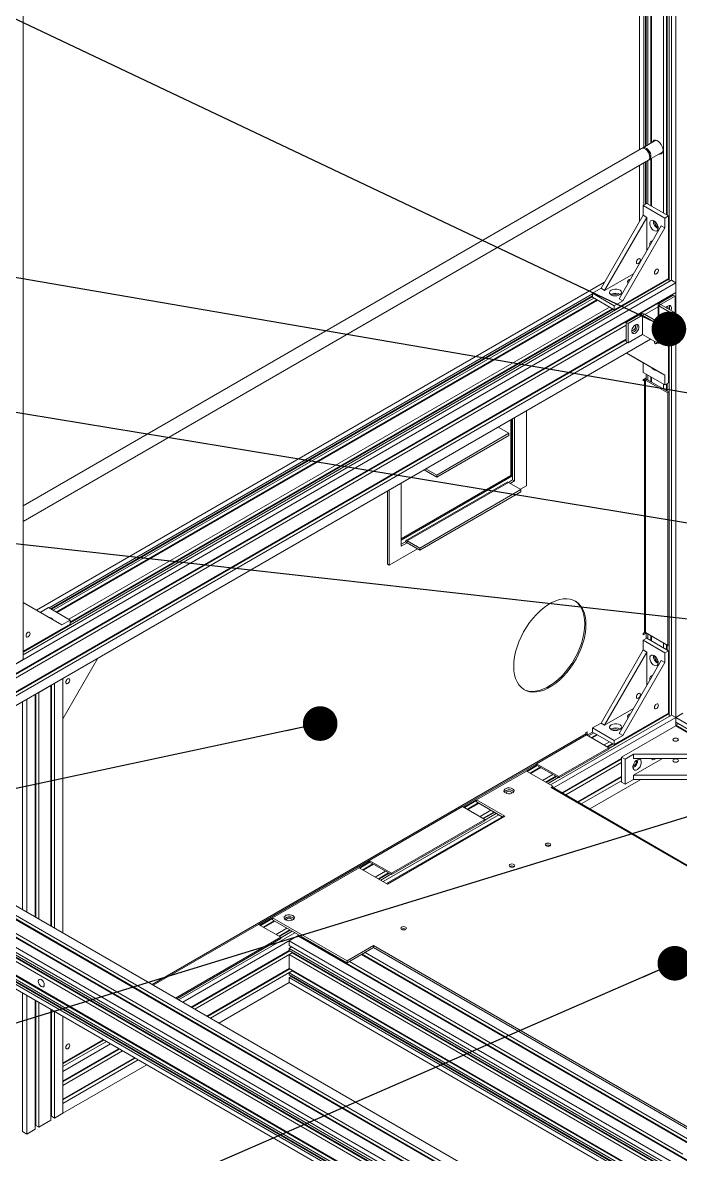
# Model space of a CAD drawing. Header units: millimetres. Extents: x 2 to 8402, y 4 to 5944.
# Drawn here: x 3593 to 3979, y 1991 to 2655 of the extents above; entities that cross this region are included whole.
import ezdxf

# ---------------------------------------------------------------- set-up
doc = ezdxf.new("R2010")
doc.units = ezdxf.units.MM
doc.header["$LTSCALE"] = 20
doc.layers.add('A-TITLEBLOCK', color=7, linetype='Continuous', lineweight=15)
doc.dimstyles.new('SLDDIMSTYLE1', dxfattribs={"dimtxt": 0.18, "dimasz": 20.32, "dimexe": 0, "dimexo": 0.0625, "dimgap": 0, "dimtad": 0, "dimtih": 1, "dimtoh": 1, "dimdec": 0, "dimrnd": 1e-09, "dimzin": 0, "dimdsep": 46, "dimtxsty": 'Standard', "dimblk1": 'DOT', "dimblk2": 'DOT', "dimsah": 1, "dimcen": 0.09, "dimadec": 0, "dimazin": 0, "dimtfac": 20.32, "dimtdec": 0, "dimtofl": 0, "dimtmove": 0, "dimatfit": 3, "dimldrblk": 'DOT', "dimfxl": 0, "dimfrac": 2, "dimtolj": 1, "dimtzin": 0, "dimarcsym": 0})

# ---------------------------------------------------------------- blocks, each defined once
blk = doc.blocks.new('_DOT')
at = {"color": 0, "linetype": 'ByBlock', "lineweight": -2}
blk.add_line((-0.5, 0), (-1, 0), dxfattribs=at)
at = {"color": 0, "linetype": 'ByBlock', "const_width": 0.5}
blk.add_lwpolyline([(-0.25, 0, 1), (0.25, 0, 1)], format="xyb", close=True, dxfattribs=at)

msp = doc.modelspace()

# ---------------------------------------------------------------- linework, layer by layer
at = {"color": 7, "linetype": 'Continuous', "lineweight": 15}
for p, q in [((3593.271, 2812.31), (3593.271, 2280.905)), ((3955.31, 2685.155), (3955.31, 2580.259)), ((3957.785, 2683.726), (3957.785, 2581.688)), ((3958.846, 2683.114), (3958.846, 2582.3)), ((3959.199, 2682.91), (3959.199, 2582.504)), ((3960.26, 2682.297), (3960.26, 2583.117)), ((3962.028, 2681.277), (3962.028, 2584.137)), ((3962.381, 2681.073), (3962.381, 2584.341)), ((3969.452, 2676.991), (3969.452, 2542.978)), ((3971.22, 2675.97), (3971.22, 2541.958)), ((3971.573, 2675.766), (3971.573, 2541.754)), ((3972.634, 2675.154), (3972.634, 2502.764)), ((3974.048, 2674.337), (3974.048, 2503.58)), ((3976.523, 2672.909), (3976.523, 2484.07)), ((3964.948, 2585.823), (3957.199, 2581.35)), ((3956.492, 2580.942), (3593.271, 2371.259)), ((3961.199, 2574.421), (3968.947, 2578.894)), ((3593.271, 2362.021), (3960.492, 2574.013)), ((3955.31, 2571.022), (3955.31, 2538.078)), ((3957.785, 2572.45), (3957.785, 2547.673)), ((3958.846, 2573.063), (3958.846, 2548.285)), ((3959.199, 2573.267), (3959.199, 2548.489)), ((3960.26, 2573.879), (3960.26, 2548.285)), ((3962.028, 2574.9), (3962.028, 2547.264)), ((3962.381, 2575.104), (3962.381, 2547.06)), ((3957.431, 2547.468), (3959.553, 2548.693)), ((3957.431, 2547.468), (3970.159, 2540.121)), ((3957.431, 2541.753), (3957.431, 2547.468)), ((3959.553, 2548.693), (3972.281, 2541.345)), ((3932.683, 2498.887), (3957.431, 2541.753)), ((3934.804, 2497.662), (3959.553, 2540.528)), ((3957.431, 2541.753), (3959.553, 2540.528)), ((3959.553, 2540.528), (3959.553, 2520.933)), ((3970.159, 2540.121), (3972.281, 2541.345)), ((3970.159, 2534.405), (3970.159, 2540.121)), ((3972.281, 2541.345), (3972.281, 2504.601)), ((3943.289, 2492.763), (3968.038, 2535.63)), ((3945.411, 2491.539), (3970.159, 2534.405)), ((3968.038, 2535.63), (3970.159, 2534.405)), ((3593.271, 2285.395), (3972.634, 2504.397)), ((3951.773, 2507.458), (3934.804, 2497.662)), ((3972.281, 2504.601), (3940.461, 2486.232)), ((3972.634, 2504.397), (3972.281, 2504.601)), ((3972.634, 2502.764), (3972.634, 2504.397)), ((3476.246, 2213.348), (3976.523, 2502.152)), ((3593.271, 2283.763), (3974.048, 2503.58)), ((3601.052, 2309.889), (3934.803, 2502.56)), ((3927.733, 2496.029), (3932.683, 2498.887)), ((3932.683, 2498.887), (3934.804, 2497.662)), ((3974.048, 2503.58), (3976.523, 2502.152)), ((3976.523, 2502.152), (3976.523, 2496.436)), ((3498.519, 2220.49), (3976.523, 2496.436)), ((3498.873, 2220.286), (3974.755, 2495.007)), ((3608.475, 2311.317), (3927.733, 2495.62)), ((3609.535, 2310.704), (3927.733, 2494.396)), ((3609.889, 2310.5), (3927.733, 2493.988)), ((3610.949, 2309.888), (3928.44, 2493.171)), ((3612.717, 2308.867), (3930.208, 2492.151)), ((3613.071, 2308.663), (3930.561, 2491.947)), ((3927.733, 2496.029), (3940.461, 2488.681)), ((3927.733, 2493.579), (3927.733, 2496.029)), ((3927.733, 2493.579), (3940.461, 2486.232)), ((3938.693, 2495.416), (3938.384, 2495.212)), ((3939.4, 2495.008), (3939.107, 2494.804)), ((3940.461, 2488.681), (3945.411, 2491.539)), ((3943.289, 2492.763), (3945.411, 2491.539)), ((3975.109, 2494.803), (3966.624, 2489.905)), ((3976.17, 2494.191), (3967.684, 2489.292)), ((3974.755, 2495.416), (3974.755, 2495.007)), ((3974.755, 2495.007), (3975.109, 2494.803)), ((3975.109, 2494.803), (3976.17, 2494.191)), ((3976.17, 2494.191), (3976.17, 2484.394)), ((3976.17, 2494.19), (3976.523, 2493.986)), ((3976.17, 2493.782), (3976.523, 2493.986)), ((3976.523, 2493.986), (3976.523, 2485.821)), ((3620.142, 2304.581), (3937.632, 2487.865)), ((3620.849, 2302.948), (3939.4, 2486.844)), ((3620.849, 2302.54), (3939.754, 2486.64)), ((3940.461, 2486.232), (3940.461, 2488.681)), ((3958.492, 2483.577), (3966.184, 2488.018)), ((3966.184, 2489.292), (3966.184, 2479.137)), ((3967.684, 2489.292), (3966.624, 2489.905)), ((3967.684, 2489.292), (3966.624, 2488.68)), ((3966.624, 2488.68), (3975.109, 2483.782)), ((3967.684, 2489.292), (3976.17, 2484.394)), ((3976.17, 2485.617), (3976.523, 2485.821)), ((3956.017, 2483.782), (3947.532, 2478.883)), ((3948.593, 2478.271), (3947.532, 2478.883)), ((3947.532, 2478.883), (3947.532, 2467.452)), ((3957.078, 2483.169), (3948.593, 2478.271)), ((3948.593, 2478.271), (3948.593, 2466.839)), ((3957.078, 2483.169), (3956.017, 2483.782)), ((3957.078, 2483.169), (3958.138, 2483.782)), ((3957.078, 2483.169), (3957.078, 2471.738)), ((3965.563, 2478.271), (3957.078, 2483.169)), ((3966.624, 2478.883), (3958.138, 2483.782)), ((3966.624, 2478.883), (3965.563, 2478.271)), ((3965.563, 2478.271), (3965.563, 2466.839)), ((3965.564, 2479.495), (3966.184, 2479.852)), ((3965.918, 2479.29), (3966.184, 2479.444)), ((3975.109, 2483.782), (3966.624, 2478.883)), ((3966.624, 2478.883), (3967.684, 2478.271)), ((3976.17, 2483.169), (3967.684, 2478.271)), ((3967.684, 2478.271), (3967.684, 2466.839)), ((3975.109, 2483.782), (3976.17, 2484.394)), ((3975.109, 2483.782), (3976.17, 2483.169)), ((3976.17, 2483.169), (3976.17, 2471.738)), ((3976.609, 2472.35), (3976.609, 2483.782)), ((3499.933, 2218.857), (3947.532, 2477.25)), ((3957.078, 2471.738), (3948.593, 2466.839)), ((3965.563, 2466.839), (3957.078, 2471.738)), ((3976.17, 2471.738), (3967.684, 2466.839)), ((3976.523, 2472.061), (3976.523, 2242.084)), ((3494.984, 2199.669), (3961.675, 2469.084)), ((3499.933, 2210.691), (3947.532, 2469.085)), ((3499.933, 2210.283), (3947.532, 2468.676)), ((3499.933, 2208.242), (3948.239, 2467.043)), ((3948.593, 2466.839), (3947.532, 2467.452)), ((3972.281, 2469.493), (3972.281, 2443.36)), ((3972.634, 2469.697), (3972.634, 2437.849)), ((3974.048, 2470.513), (3974.048, 2248.412)), ((3959.553, 2453.975), (3947.529, 2460.918)), ((3957.431, 2455.199), (3947.529, 2460.918)), ((3970.159, 2447.852), (3947.531, 2460.919)), ((3968.038, 2449.076), (3947.531, 2460.919)), ((3957.431, 2455.199), (3959.553, 2453.975)), ((3957.431, 2449.483), (3957.431, 2455.199)), ((3959.553, 2453.976), (3959.553, 2453.975)), ((3957.431, 2449.483), (3970.159, 2442.136)), ((3959.199, 2446.421), (3957.431, 2445.401)), ((3957.431, 2445.401), (3957.431, 2444.584)), ((3958.138, 2444.992), (3957.431, 2445.401)), ((3957.431, 2444.584), (3958.138, 2444.992)), ((3957.785, 2445.605), (3957.785, 2445.552)), ((3958.138, 2444.992), (3958.138, 2296.79)), ((3958.846, 2446.217), (3958.846, 2445.63)), ((3958.846, 2444.992), (3959.553, 2445.401)), ((3958.846, 2444.992), (3971.927, 2437.441)), ((3958.846, 2296.79), (3958.846, 2444.992)), ((3959.199, 2446.421), (3959.199, 2448.463)), ((3959.199, 2446.421), (3959.199, 2445.552)), ((3959.553, 2445.401), (3972.634, 2437.849)), ((3960.26, 2447.851), (3960.26, 2444.992)), ((3962.028, 2446.83), (3962.028, 2443.972)), ((3962.381, 2446.626), (3962.381, 2443.768)), ((3968.038, 2449.076), (3970.159, 2447.852)), ((3970.159, 2442.136), (3970.159, 2447.852)), ((3969.452, 2442.544), (3969.452, 2439.686)), ((3972.281, 2443.36), (3970.159, 2442.136)), ((3971.22, 2442.748), (3971.22, 2438.665)), ((3971.573, 2442.952), (3971.573, 2438.461)), ((3972.634, 2437.849), (3971.927, 2437.441)), ((3971.927, 2437.441), (3971.927, 2289.239)), ((3972.634, 2437.849), (3972.634, 2289.647)), ((3888.842, 2382.942), (3888.842, 2427.038)), ((3879.65, 2389.067), (3879.65, 2421.732)), ((3880.357, 2388.658), (3880.357, 2422.14)), ((3880.71, 2386.413), (3880.71, 2422.344)), ((3881.771, 2385.801), (3881.771, 2422.956)), ((3878.589, 2413.769), (3836.163, 2389.277)), ((3878.589, 2412.544), (3836.163, 2388.052)), ((3872.223, 2417.444), (3878.589, 2413.769)), ((3878.589, 2412.544), (3878.589, 2413.769)), ((3836.163, 2388.052), (3828.736, 2392.34)), ((3836.163, 2389.277), (3829.796, 2392.952)), ((3815.303, 2351.92), (3879.65, 2389.067)), ((3815.303, 2351.104), (3880.357, 2388.658)), ((3877.485, 2385.059), (3818.089, 2350.77)), ((3818.838, 2350.695), (3878.235, 2384.985)), ((3836.163, 2388.052), (3836.163, 2389.277)), ((3878.235, 2384.985), (3885.66, 2380.698)), ((3878.236, 2384.984), (3880.71, 2386.413)), ((3879.296, 2384.372), (3881.771, 2385.801)), ((3879.65, 2389.067), (3880.357, 2388.658)), ((3880.71, 2386.413), (3881.771, 2385.801)), ((3807.171, 2337.019), (3807.171, 2379.891)), ((3808.232, 2336.407), (3808.232, 2380.503)), ((3815.303, 2384.585), (3815.303, 2347.43)), ((3885.66, 2380.698), (3826.263, 2346.409)), ((3885.66, 2379.474), (3826.263, 2345.184)), ((3885.308, 2380.902), (3888.842, 2382.942)), ((3885.66, 2380.698), (3885.66, 2379.474)), ((3808.232, 2336.407), (3824.85, 2346)), ((3815.303, 2348.654), (3817.778, 2350.083)), ((3815.303, 2347.43), (3818.838, 2349.471)), ((3817.778, 2350.083), (3818.838, 2349.471)), ((3818.838, 2350.695), (3818.838, 2349.471)), ((3826.263, 2346.409), (3818.838, 2350.695)), ((3826.263, 2345.184), (3818.838, 2349.471)), ((3826.263, 2346.409), (3826.263, 2345.184)), ((3808.232, 2336.407), (3807.171, 2337.019)), ((3593.271, 2314.383), (3615.899, 2301.316)), ((3603.173, 2308.665), (3608.121, 2311.521)), ((3608.121, 2311.521), (3620.849, 2304.173)), ((3620.849, 2301.724), (3593.271, 2285.804)), ((3615.899, 2301.316), (3620.849, 2304.173)), ((3620.849, 2304.173), (3620.849, 2301.724)), ((3957.431, 2296.382), (3958.148, 2296.795)), ((3958.138, 2296.79), (3957.431, 2296.382)), ((3957.431, 2295.566), (3959.199, 2296.586)), ((3957.431, 2296.382), (3957.431, 2295.566)), ((3957.431, 2292.299), (3959.553, 2293.524)), ((3957.431, 2292.299), (3970.159, 2284.952)), ((3957.431, 2286.584), (3957.431, 2292.299)), ((3957.785, 2296.586), (3957.785, 2296.586)), ((3959.199, 2296.586), (3958.836, 2296.795)), ((3971.927, 2289.239), (3958.846, 2296.79)), ((3958.846, 2296.79), (3958.846, 2296.79)), ((3959.199, 2293.32), (3959.199, 2296.586)), ((3959.199, 2296.586), (3959.199, 2296.586)), ((3959.553, 2293.524), (3972.281, 2286.176)), ((3960.26, 2295.974), (3960.26, 2293.116)), ((3962.028, 2294.953), (3962.028, 2292.095)), ((3962.381, 2294.749), (3962.381, 2291.891)), ((3932.683, 2243.718), (3957.431, 2286.584)), ((3934.804, 2242.493), (3959.553, 2285.359)), ((3957.431, 2286.584), (3959.553, 2285.359)), ((3959.553, 2285.359), (3959.553, 2265.764)), ((3969.452, 2290.667), (3969.452, 2287.809)), ((3970.159, 2284.952), (3972.281, 2286.176)), ((3971.22, 2289.647), (3971.22, 2286.789)), ((3971.573, 2289.443), (3971.573, 2286.585)), ((3972.634, 2289.647), (3971.927, 2289.239)), ((3972.281, 2286.176), (3972.281, 2249.432)), ((3972.634, 2289.647), (3972.634, 2247.595)), ((3593.271, 2280.905), (3588.322, 2278.048)), ((3637.113, 2281.718), (3616.606, 2246.199)), ((3943.289, 2237.594), (3968.038, 2280.461)), ((3945.411, 2236.37), (3970.159, 2279.236)), ((3968.038, 2280.461), (3970.159, 2279.236)), ((3970.159, 2279.236), (3970.159, 2284.952)), ((3609.535, 2265.798), (3602.464, 2261.716)), ((3609.535, 2265.798), (3609.535, 2124.563)), ((3609.888, 2266.002), (3609.888, 2124.359)), ((3616.606, 2269.88), (3611.656, 2267.022)), ((3611.656, 2267.022), (3611.656, 2123.338)), ((3616.606, 2269.88), (3616.606, 2120.481)), ((3600.342, 2260.491), (3595.393, 2257.634)), ((3600.342, 2260.491), (3600.342, 2129.87)), ((3600.696, 2260.695), (3600.696, 2129.666)), ((3602.464, 2261.716), (3602.464, 2128.645)), ((3592.918, 2256.205), (3592.918, 2134.156)), ((3595.393, 2257.634), (3595.393, 2132.727)), ((3951.773, 2252.289), (3934.804, 2242.493)), ((3974.048, 2248.412), (3902.984, 2207.387)), ((3976.523, 2246.983), (3904.838, 2205.6)), ((3972.634, 2249.228), (3937.279, 2228.818)), ((3972.281, 2249.432), (3940.461, 2231.063)), ((3972.281, 2249.432), (3972.634, 2249.228)), ((3972.634, 2247.595), (3972.634, 2249.228)), ((3974.048, 2248.412), (3976.523, 2246.983)), ((3980.766, 2249.432), (3976.523, 2246.983)), ((3976.523, 2242.084), (3976.523, 2246.983)), ((3976.523, 2246.983), (4046.173, 2206.775)), ((3976.523, 2244.125), (3976.523, 2246.983)), ((3927.733, 2240.86), (3932.683, 2243.718)), ((3927.733, 2240.86), (3940.461, 2233.512)), ((3927.733, 2238.411), (3927.733, 2240.86)), ((3932.683, 2243.718), (3934.804, 2242.493)), ((3938.693, 2240.247), (3938.384, 2240.044)), ((3944.703, 2223.714), (3976.523, 2242.084)), ((3976.523, 2244.125), (4046.173, 2203.917)), ((3977.938, 2243.308), (3976.523, 2242.492)), ((3976.523, 2242.084), (3976.523, 2242.492)), ((3976.523, 2242.492), (4046.173, 2202.284)), ((3976.523, 2242.084), (4008.343, 2223.714)), ((3894.852, 2219.837), (3924.197, 2236.778)), ((3924.551, 2238.615), (3923.844, 2238.207)), ((3923.844, 2238.207), (3923.844, 2237.39)), ((3924.197, 2236.778), (3937.279, 2229.226)), ((3924.551, 2236.574), (3924.551, 2238.615)), ((3924.551, 2236.574), (3927.733, 2238.411)), ((3928.44, 2238.002), (3925.258, 2236.165)), ((3930.208, 2236.982), (3927.026, 2235.145)), ((3930.561, 2236.778), (3927.379, 2234.941)), ((3927.733, 2238.411), (3940.461, 2231.063)), ((3937.632, 2232.696), (3934.451, 2230.859)), ((3940.461, 2233.512), (3945.411, 2236.37)), ((3940.461, 2231.063), (3940.461, 2233.512)), ((3943.289, 2237.594), (3945.411, 2236.37)), ((3937.279, 2229.226), (3907.934, 2212.286)), ((3937.279, 2228.41), (3907.934, 2211.469)), ((3939.4, 2231.675), (3936.219, 2229.838)), ((3939.754, 2231.471), (3936.572, 2229.634)), ((3937.279, 2228.41), (3937.279, 2229.226)), ((3894.852, 2219.837), (3851.365, 2194.733)), ((3894.852, 2219.021), (3888.842, 2215.551)), ((3895.206, 2218.817), (3889.196, 2215.347)), ((3894.852, 2219.021), (3894.852, 2219.837)), ((3907.934, 2212.286), (3894.852, 2219.837)), ((3907.934, 2211.469), (3894.852, 2219.021)), ((3944.703, 2222.898), (3909.788, 2202.742)), ((3944.703, 2222.489), (3910.142, 2202.538)), ((3944.703, 2220.448), (3911.91, 2201.517)), ((3946.825, 2222.49), (3944.703, 2223.714)), ((3944.703, 2209.017), (3944.703, 2223.714)), ((3951.774, 2225.347), (3946.825, 2222.49)), ((3946.825, 2207.792), (3946.825, 2222.49)), ((4001.272, 2225.347), (3951.774, 2225.347)), ((3951.774, 2222.898), (3951.774, 2225.347)), ((4001.272, 2222.898), (3951.774, 2222.898)), ((3951.774, 2213.099), (3968.748, 2222.898)), ((3888.842, 2215.551), (3859.497, 2198.611)), ((3904.398, 2206.571), (3888.842, 2215.551)), ((3896.974, 2217.796), (3890.964, 2214.326)), ((3897.327, 2217.592), (3891.317, 2214.122)), ((3904.398, 2213.51), (3898.388, 2210.04)), ((3906.166, 2212.489), (3900.156, 2209.02)), ((3906.52, 2212.285), (3900.509, 2208.816)), ((3907.934, 2211.469), (3907.934, 2212.286)), ((3944.703, 2212.283), (3918.982, 2197.434)), ((3951.774, 2210.649), (3951.774, 2213.099)), ((4001.272, 2213.099), (3951.774, 2213.099)), ((3907.58, 2211.673), (3901.57, 2208.204)), ((3904.398, 2206.571), (3903.338, 2205.959)), ((3903.338, 2205.959), (3988.191, 2156.974)), ((3988.63, 2157.228), (3904.088, 2206.033)), ((3904.398, 2205.853), (3904.398, 2206.571)), ((3944.703, 2211.874), (3919.336, 2197.23)), ((3944.703, 2209.833), (3921.104, 2196.209)), ((3956.019, 2210.649), (3926.054, 2193.352)), ((3946.825, 2207.792), (3944.703, 2209.017)), ((3951.774, 2210.649), (3946.825, 2207.792)), ((4001.272, 2210.649), (3951.774, 2210.649)), ((3444.779, 2195.182), (4364.725, 1664.109)), ((3444.779, 2192.324), (4364.725, 1661.251)), ((3486.499, 2195.59), (4356.944, 1693.093)), ((3796.565, 2163.097), (3851.365, 2194.733)), ((3851.365, 2194.733), (3864.447, 2187.181)), ((3859.497, 2198.611), (3852.073, 2194.325)), ((3859.497, 2198.202), (3852.426, 2194.12)), ((3860.558, 2196.774), (3854.194, 2193.1)), ((3860.911, 2196.57), (3854.547, 2192.896)), ((3859.497, 2198.611), (3876.114, 2189.018)), ((3859.497, 2197.386), (3859.497, 2198.611)), ((3859.497, 2197.386), (3874.614, 2188.659)), ((3867.982, 2192.488), (3861.619, 2188.814)), ((3444.779, 2190.691), (4364.725, 1659.618)), ((3444.779, 2189.467), (4364.725, 1658.393)), ((3444.779, 2187.017), (4364.725, 1655.943)), ((3446.547, 2188.037), (4364.725, 1657.984)), ((3492.862, 2186.202), (4347.047, 1693.092)), ((3872.579, 2189.834), (3804.696, 2150.647)), ((3875.364, 2189.092), (3806.732, 2149.472)), ((3807.171, 2149.218), (3876.114, 2189.018)), ((3864.447, 2187.181), (3809.646, 2155.545)), ((3864.447, 2186.365), (3809.646, 2154.729)), ((3869.75, 2191.467), (3863.387, 2187.793)), ((3870.104, 2191.263), (3863.74, 2187.589)), ((3871.164, 2190.651), (3864.447, 2186.773)), ((3864.447, 2186.365), (3864.447, 2187.181)), ((3481.549, 2179.671), (4337.148, 1685.744)), ((3481.902, 2179.875), (4337.148, 1686.152)), ((3483.67, 2180.895), (4337.854, 1687.785)), ((3490.741, 2184.977), (4344.926, 1691.867)), ((3491.094, 2185.181), (4345.279, 1692.071)), ((3444.779, 2178.852), (4364.725, 1647.778)), ((3444.779, 2176.402), (4364.725, 1645.328)), ((3444.779, 2175.177), (4364.725, 1644.104)), ((3444.779, 2173.544), (4364.725, 1642.471)), ((3445.84, 2174.565), (4364.725, 1644.103)), ((3445.84, 2174.156), (4364.725, 1643.695)), ((3446.547, 2177.422), (4364.725, 1647.369)), ((3444.779, 2170.686), (4364.725, 1639.613)), ((3796.565, 2163.097), (3731.511, 2125.542)), ((3796.565, 2162.28), (3790.554, 2158.811)), ((3796.918, 2162.076), (3790.908, 2158.607)), ((3798.686, 2161.056), (3792.676, 2157.586)), ((3799.039, 2160.852), (3793.029, 2157.382)), ((3796.565, 2162.28), (3796.565, 2163.097)), ((3809.646, 2155.545), (3796.565, 2163.097)), ((3809.646, 2154.729), (3796.565, 2162.28)), ((3790.554, 2158.811), (3739.642, 2129.42)), ((3807.171, 2149.218), (3790.554, 2158.811)), ((3806.111, 2156.77), (3800.1, 2153.3)), ((3807.879, 2155.749), (3801.868, 2152.279)), ((3808.232, 2155.545), (3802.222, 2152.075)), ((3809.292, 2154.933), (3803.282, 2151.463)), ((3809.646, 2154.729), (3809.646, 2155.545)), ((3739.642, 2129.42), (3732.218, 2125.134)), ((3739.642, 2129.012), (3732.572, 2124.93)), ((3740.703, 2127.583), (3734.34, 2123.909)), ((3741.057, 2127.379), (3734.693, 2123.705)), ((3739.642, 2129.42), (3783.483, 2104.112)), ((3739.642, 2128.195), (3739.642, 2129.42)), ((3739.642, 2128.195), (3783.483, 2102.887)), ((3752.724, 2120.644), (3684.524, 2081.273)), ((3755.199, 2119.215), (3686.999, 2079.844)), ((3731.511, 2125.542), (3744.592, 2117.99)), ((3748.128, 2123.297), (3741.764, 2119.623)), ((3749.896, 2122.276), (3743.532, 2118.603)), ((3750.249, 2122.072), (3743.885, 2118.399)), ((3751.31, 2121.46), (3744.592, 2117.582)), ((3744.592, 2117.99), (3682.756, 2082.293)), ((3744.592, 2117.174), (3683.463, 2081.885)), ((3744.592, 2117.174), (3744.592, 2117.99)), ((3754.492, 2118.807), (3749.542, 2115.949)), ((3749.542, 2115.949), (4364.725, 1760.812)), ((3749.542, 2113.091), (3749.542, 2115.949)), ((3749.542, 2113.091), (4364.725, 1757.954)), ((3754.492, 2118.807), (4364.725, 1766.527)), ((3756.26, 2117.786), (3756.613, 2117.99)), ((3756.613, 2117.99), (3756.613, 2118.399)), ((3756.613, 2117.99), (4364.725, 1766.935)), ((3783.483, 2104.112), (3799.039, 2113.092)), ((3799.039, 2113.092), (3995.969, 1999.407)), ((3799.039, 2111.867), (3799.039, 2113.092)), ((3749.542, 2110.233), (3691.949, 2076.986)), ((3749.896, 2110.029), (3692.303, 2076.782)), ((3751.31, 2108.804), (3694.071, 2075.761)), ((3750.956, 2112.275), (3749.542, 2111.458)), ((3749.542, 2111.458), (4364.725, 1756.321)), ((3749.542, 2110.233), (3749.542, 2111.458)), ((3749.542, 2110.233), (4364.725, 1755.096)), ((3751.31, 2108.804), (3749.542, 2107.784)), ((3749.542, 2099.618), (3749.542, 2107.784)), ((3749.542, 2107.784), (4364.725, 1752.646)), ((3751.31, 2109.213), (3751.31, 2108.804)), ((3751.31, 2108.804), (4364.725, 1754.687)), ((3783.483, 2102.887), (3799.039, 2111.867)), ((3791.968, 2107.785), (3987.837, 1994.713)), ((3792.322, 2107.989), (3988.19, 1994.917)), ((3794.09, 2109.01), (3989.958, 1995.937)), ((3799.039, 2111.867), (3994.908, 1998.795)), ((3749.542, 2099.618), (3701.143, 2071.679)), ((3749.896, 2099.414), (3701.497, 2071.474)), ((3749.542, 2099.618), (4364.725, 1744.481)), ((3783.483, 2102.887), (3783.483, 2104.112)), ((3784.897, 2103.703), (3980.766, 1990.631)), ((3751.31, 2098.189), (3703.265, 2070.454)), ((3749.542, 2097.169), (3751.31, 2098.189)), ((3749.542, 2097.169), (4364.725, 1742.031)), ((3749.542, 2095.944), (3749.542, 2097.169)), ((3749.542, 2095.944), (4364.725, 1740.807)), ((3749.542, 2094.311), (3750.603, 2094.923)), ((3749.542, 2094.311), (4364.725, 1739.173)), ((3749.542, 2091.453), (3749.542, 2094.311)), ((3750.603, 2094.923), (3750.603, 2095.332)), ((3750.603, 2095.332), (4364.725, 1740.806)), ((3750.603, 2095.332), (3750.603, 2095.332)), ((3750.603, 2094.923), (4364.725, 1740.398)), ((3751.31, 2098.189), (3751.31, 2098.598)), ((3751.31, 2098.189), (4364.725, 1744.072)), ((3749.542, 2091.453), (3708.216, 2067.596)), ((3749.542, 2091.453), (4364.725, 1736.316)), ((3592.918, 2085.167), (3592.918, 2003.893)), ((3595.393, 2083.739), (3595.393, 2002.465)), ((3600.342, 2080.881), (3600.342, 2005.322)), ((3600.696, 2080.677), (3600.696, 2007.567)), ((3602.464, 2079.657), (3602.464, 2006.547)), ((3609.535, 2075.575), (3609.535, 2010.629)), ((3609.888, 2075.37), (3609.888, 2012.874)), ((3611.656, 2074.35), (3611.656, 2011.853)), ((3616.606, 2071.493), (3616.606, 2014.711)), ((3616.606, 2044.105), (3640.326, 2057.799)), ((3640.68, 2057.595), (3616.606, 2043.697)), ((3642.094, 2056.778), (3616.606, 2042.064)), ((3644.569, 2055.35), (3616.606, 2039.207)), ((3649.52, 2052.492), (3616.606, 2033.491)), ((3649.874, 2052.288), (3616.606, 2033.083)), ((3651.641, 2051.267), (3616.606, 2031.042)), ((3658.714, 2047.184), (3616.606, 2022.876)), ((3659.067, 2046.98), (3616.606, 2022.468)), ((3660.835, 2045.96), (3616.606, 2020.427)), ((3665.786, 2043.102), (3616.606, 2014.711)), ((3616.606, 2033.491), (3616.606, 2039.207)), ((3616.606, 2022.876), (3616.606, 2031.042)), ((3616.606, 2014.711), (3616.606, 2020.427)), ((3609.888, 2012.874), (3609.535, 2012.67)), ((3611.656, 2011.853), (3609.888, 2012.874)), ((3616.606, 2014.711), (3611.656, 2011.853)), ((3600.342, 2007.363), (3600.696, 2007.567)), ((3600.696, 2007.567), (3602.464, 2006.547)), ((3609.535, 2010.629), (3602.464, 2006.547)), ((3592.918, 2003.893), (3595.393, 2002.465)), ((3600.342, 2005.322), (3595.393, 2002.465))]:
    msp.add_line(p, q, dxfattribs=at)
at = {"color": 8, "linetype": 'Continuous', "lineweight": 15}
for p, q in [((3966.624, 2488.68), (3966.624, 2478.883)), ((3923.844, 2237.39), (3668.968, 2090.253)), ((3669.675, 2089.845), (3731.511, 2125.542))]:
    msp.add_line(p, q, dxfattribs=at)
at = {"color": 7, "linetype": 'Continuous', "lineweight": 15, "flags": 128}
for points in [[(3962.886, 2584.633), (3963.24, 2585.295), (3963.833, 2585.743), (3964.595, 2585.869), (3965.464, 2585.662), (3966.369, 2585.139), (3967.238, 2584.343), (3968, 2583.338), (3968.594, 2582.205), (3968.97, 2581.036), (3969.099, 2579.927), (3968.97, 2578.966), (3968.594, 2578.232), (3968, 2577.784), (3967.238, 2577.658), (3966.886, 2577.704)], [(3960.492, 2574.013), (3960.703, 2574.164), (3961.125, 2574.764), (3961.313, 2575.605), (3961.25, 2576.612), (3960.942, 2577.696), (3960.416, 2578.761), (3959.719, 2579.712), (3958.914, 2580.464), (3958.07, 2580.95), (3957.265, 2581.129), (3956.568, 2580.982), (3956.492, 2580.942)], [(3960.814, 2574.272), (3961.41, 2574.573), (3961.832, 2575.172), (3962.02, 2576.013), (3961.957, 2577.021), (3961.649, 2578.105), (3961.123, 2579.169), (3960.426, 2580.12), (3959.621, 2580.872), (3958.778, 2581.359), (3957.972, 2581.537), (3957.275, 2581.39), (3956.877, 2581.091)], [(3963.795, 2538.487), (3962.992, 2538.796), (3962.275, 2538.762), (3961.723, 2538.388), (3961.396, 2537.716), (3961.329, 2536.817), (3961.529, 2535.79), (3961.975, 2534.745), (3962.617, 2533.796), (3963.388, 2533.045), (3964.203, 2532.575), (3964.973, 2532.436), (3965.616, 2532.642), (3966.062, 2533.173), (3966.262, 2533.969), (3966.194, 2534.946), (3965.867, 2535.996), (3965.315, 2537.007), (3964.599, 2537.868), (3963.795, 2538.487)], [(3962.808, 2526.572), (3962.275, 2526.514), (3961.723, 2526.14), (3961.396, 2525.468), (3961.329, 2524.569), (3961.387, 2524.111)], [(3953.436, 2514.134), (3953.525, 2514.701), (3953.778, 2515.284), (3954.156, 2515.794), (3954.603, 2516.155), (3955.049, 2516.31), (3955.428, 2516.236), (3955.681, 2515.945), (3955.77, 2515.481), (3955.681, 2514.914), (3955.428, 2514.331), (3955.049, 2513.82), (3954.603, 2513.46), (3954.156, 2513.305), (3953.778, 2513.378), (3953.525, 2513.67), (3953.436, 2514.134)], [(3966.376, 2509.358), (3966.287, 2509.822), (3966.035, 2510.113), (3965.656, 2510.187), (3965.21, 2510.032), (3964.763, 2509.671), (3964.385, 2509.161), (3964.132, 2508.578), (3964.043, 2508.011), (3964.132, 2507.547), (3964.385, 2507.255), (3964.763, 2507.182), (3965.21, 2507.337), (3965.656, 2507.697), (3966.035, 2508.208), (3966.287, 2508.791), (3966.376, 2509.358)], [(3938.693, 2497.866), (3938.024, 2497.325), (3937.695, 2496.687), (3937.742, 2496.023), (3938.161, 2495.403), (3938.906, 2494.895), (3939.896, 2494.555), (3941.023, 2494.419), (3942.167, 2494.501), (3943.202, 2494.793), (3944.016, 2495.263), (3944.522, 2495.861), (3944.665, 2496.521), (3944.428, 2497.172), (3943.839, 2497.743), (3942.96, 2498.173), (3941.886, 2498.415), (3940.735, 2498.442), (3939.631, 2498.253), (3938.693, 2497.866)], [(3949.939, 2504.281), (3949.3, 2503.989), (3948.63, 2503.448), (3948.301, 2502.81), (3948.349, 2502.146), (3948.518, 2501.82)], [(3971.927, 2488.475), (3971.202, 2487.909), (3970.823, 2487.48)], [(3971.966, 2486.821), (3972.033, 2487.312), (3971.944, 2487.776), (3971.691, 2488.067), (3971.455, 2488.141)], [(3973.739, 2485.797), (3973.764, 2485.861), (3974.016, 2486.806), (3974.016, 2487.657), (3973.764, 2488.311), (3973.291, 2488.689), (3972.653, 2488.746), (3971.927, 2488.475)], [(3952.835, 2477.454), (3952.11, 2476.887), (3951.472, 2476.094), (3950.998, 2475.168), (3950.746, 2474.224), (3950.746, 2473.373), (3950.998, 2472.719), (3951.472, 2472.341), (3952.11, 2472.283), (3952.835, 2472.555), (3953.561, 2473.121), (3954.199, 2473.915), (3954.672, 2474.84), (3954.924, 2475.785), (3954.924, 2476.636), (3954.672, 2477.29), (3954.199, 2477.668), (3953.561, 2477.725), (3952.835, 2477.454)], [(3950.767, 2474.355), (3950.95, 2474.188), (3951.328, 2474.114), (3951.775, 2474.269), (3952.221, 2474.63), (3952.6, 2475.14), (3952.852, 2475.723), (3952.941, 2476.29)], [(3952.941, 2476.29), (3952.852, 2476.754), (3952.6, 2477.045), (3952.363, 2477.12)], [(3964.111, 2467.677), (3964.043, 2467.184), (3964.132, 2466.719), (3964.385, 2466.428), (3964.763, 2466.355), (3965.21, 2466.51), (3965.604, 2466.817)], [(3923.844, 2301.489), (3923.719, 2304.065), (3923.348, 2306.468), (3922.733, 2308.669), (3921.883, 2310.642), (3920.807, 2312.365), (3919.518, 2313.816), (3918.031, 2314.979), (3916.364, 2315.841), (3914.535, 2316.39), (3912.567, 2316.621), (3910.482, 2316.532), (3908.306, 2316.122), (3906.063, 2315.397), (3903.779, 2314.366), (3901.482, 2313.04), (3899.199, 2311.435), (3896.955, 2309.57), (3894.779, 2307.466), (3892.694, 2305.149), (3890.726, 2302.645), (3888.897, 2299.985), (3887.23, 2297.198), (3885.743, 2294.318), (3884.454, 2291.378), (3883.378, 2288.414), (3882.528, 2285.459), (3881.913, 2282.549), (3881.542, 2279.717), (3881.417, 2276.996), (3881.542, 2274.42), (3881.913, 2272.017), (3882.528, 2269.816), (3883.378, 2267.843), (3884.454, 2266.12), (3885.743, 2264.669), (3887.23, 2263.506), (3888.897, 2262.644), (3890.726, 2262.095), (3892.694, 2261.864), (3894.779, 2261.953), (3896.955, 2262.363), (3899.199, 2263.088), (3901.482, 2264.119), (3903.779, 2265.445), (3906.063, 2267.05), (3908.306, 2268.915), (3910.482, 2271.019), (3912.567, 2273.336), (3914.535, 2275.84), (3916.364, 2278.5), (3918.031, 2281.287), (3919.518, 2284.167), (3920.807, 2287.107), (3921.883, 2290.071), (3922.733, 2293.026), (3923.348, 2295.936), (3923.719, 2298.768), (3923.844, 2301.489)], [(3923.137, 2301.897), (3923.012, 2304.474), (3922.641, 2306.877), (3922.026, 2309.078), (3921.176, 2311.051), (3920.1, 2312.773), (3918.811, 2314.224), (3917.324, 2315.387), (3917.272, 2315.421)], [(3609.888, 2305.194), (3608.951, 2305.58), (3608.263, 2305.725)], [(3610.809, 2304.255), (3610.558, 2304.652), (3609.888, 2305.194)], [(3887.282, 2263.472), (3888.19, 2263.053), (3890.019, 2262.503), (3891.987, 2262.272), (3894.072, 2262.362), (3896.248, 2262.771), (3898.492, 2263.496), (3900.775, 2264.527), (3903.072, 2265.853), (3905.355, 2267.458), (3907.599, 2269.324), (3909.775, 2271.427), (3911.86, 2273.744), (3913.828, 2276.248), (3915.657, 2278.909), (3917.324, 2281.695), (3918.811, 2284.575), (3920.1, 2287.515), (3921.176, 2290.479), (3922.026, 2293.434), (3922.641, 2296.345), (3923.012, 2299.177), (3923.137, 2301.897)], [(3596.1, 2294.255), (3596.546, 2294.615), (3596.925, 2295.125), (3597.178, 2295.709), (3597.267, 2296.275), (3597.178, 2296.74), (3596.925, 2297.031), (3596.546, 2297.104), (3596.1, 2296.949), (3595.653, 2296.589), (3595.275, 2296.078), (3595.022, 2295.495), (3594.933, 2294.928), (3595.022, 2294.464), (3595.275, 2294.173), (3595.653, 2294.099), (3596.1, 2294.255)], [(3963.795, 2283.318), (3962.992, 2283.627), (3962.275, 2283.593), (3961.723, 2283.219), (3961.396, 2282.547), (3961.329, 2281.648), (3961.529, 2280.621), (3961.975, 2279.576), (3962.617, 2278.627), (3963.388, 2277.876), (3964.203, 2277.406), (3964.973, 2277.267), (3965.616, 2277.473), (3966.062, 2278.004), (3966.262, 2278.8), (3966.194, 2279.777), (3965.867, 2280.827), (3965.315, 2281.838), (3964.599, 2282.699), (3963.795, 2283.318)], [(3618.268, 2267.572), (3618.356, 2267.108), (3618.609, 2266.817), (3618.988, 2266.743), (3619.434, 2266.898), (3619.881, 2267.259), (3620.259, 2267.769), (3620.512, 2268.352), (3620.601, 2268.919), (3620.512, 2269.383), (3620.259, 2269.674), (3619.881, 2269.748), (3619.434, 2269.593), (3618.988, 2269.233), (3618.609, 2268.722), (3618.356, 2268.139), (3618.268, 2267.572)], [(3962.808, 2271.403), (3962.275, 2271.345), (3961.723, 2270.971), (3961.396, 2270.299), (3961.329, 2269.4), (3961.387, 2268.942)], [(3953.436, 2258.965), (3953.525, 2259.532), (3953.778, 2260.115), (3954.156, 2260.625), (3954.603, 2260.986), (3955.049, 2261.141), (3955.428, 2261.067), (3955.681, 2260.776), (3955.77, 2260.312), (3955.681, 2259.745), (3955.428, 2259.162), (3955.049, 2258.651), (3954.603, 2258.291), (3954.156, 2258.136), (3953.778, 2258.209), (3953.525, 2258.501), (3953.436, 2258.965)], [(3966.376, 2254.189), (3966.287, 2254.653), (3966.035, 2254.944), (3965.656, 2255.018), (3965.21, 2254.863), (3964.763, 2254.502), (3964.385, 2253.992), (3964.132, 2253.409), (3964.043, 2252.842), (3964.132, 2252.378), (3964.385, 2252.086), (3964.763, 2252.013), (3965.21, 2252.168), (3965.656, 2252.528), (3966.035, 2253.039), (3966.287, 2253.622), (3966.376, 2254.189)], [(3949.939, 2249.112), (3949.3, 2248.82), (3948.63, 2248.279), (3948.301, 2247.641), (3948.349, 2246.977), (3948.518, 2246.651)], [(3938.693, 2242.697), (3938.024, 2242.156), (3937.695, 2241.518), (3937.742, 2240.854), (3938.161, 2240.234), (3938.906, 2239.726), (3939.896, 2239.386), (3941.023, 2239.25), (3942.167, 2239.332), (3943.202, 2239.624), (3944.016, 2240.094), (3944.522, 2240.692), (3944.665, 2241.352), (3944.428, 2242.003), (3943.839, 2242.574), (3942.96, 2243.004), (3941.886, 2243.246), (3940.735, 2243.273), (3939.631, 2243.084), (3938.693, 2242.697)], [(3975.357, 2234.593), (3974.999, 2234.284), (3974.873, 2233.919), (3974.999, 2233.555), (3975.357, 2233.246), (3975.892, 2233.039), (3976.523, 2232.967), (3977.155, 2233.039), (3977.69, 2233.246), (3978.048, 2233.555), (3978.173, 2233.919), (3978.048, 2234.284), (3977.69, 2234.593), (3977.155, 2234.799), (3976.523, 2234.872), (3975.892, 2234.799), (3975.357, 2234.593)], [(3951.421, 2217.794), (3951.555, 2216.944), (3951.943, 2216.34), (3952.542, 2216.049), (3953.288, 2216.102), (3954.1, 2216.493), (3954.89, 2217.18), (3955.572, 2218.088), (3956.072, 2219.119), (3956.337, 2220.162), (3956.337, 2221.103), (3956.072, 2221.84), (3955.572, 2222.293), (3954.89, 2222.414), (3954.1, 2222.189), (3953.288, 2221.643), (3952.542, 2220.834), (3951.943, 2219.851), (3951.555, 2218.8), (3951.421, 2217.794)], [(3962.232, 2222.898), (3962.549, 2222.463), (3963.149, 2222.172), (3963.895, 2222.225), (3964.707, 2222.616), (3965.077, 2222.898)], [(3977.69, 2220.998), (3977.155, 2220.791), (3976.523, 2220.719), (3975.892, 2220.791), (3975.357, 2220.998), (3974.999, 2221.307), (3974.873, 2221.671), (3974.999, 2222.036), (3975.357, 2222.345), (3975.892, 2222.551), (3976.523, 2222.624), (3977.155, 2222.551), (3977.69, 2222.345), (3978.048, 2222.036), (3978.173, 2221.671), (3978.048, 2221.307), (3977.69, 2220.998)], [(3880.71, 2205.142), (3879.857, 2205.487), (3878.85, 2205.643), (3877.812, 2205.59), (3876.868, 2205.336), (3876.132, 2204.911), (3875.691, 2204.366), (3875.6, 2203.767), (3875.87, 2203.186), (3876.468, 2202.693), (3877.321, 2202.348), (3878.327, 2202.192), (3879.365, 2202.245), (3880.31, 2202.499), (3881.046, 2202.924), (3881.487, 2203.469), (3881.578, 2204.068), (3881.308, 2204.649), (3880.71, 2205.142)], [(3880.185, 2202.451), (3880.239, 2202.693), (3880.113, 2203.057), (3879.756, 2203.366), (3879.22, 2203.573), (3878.589, 2203.645), (3877.958, 2203.573), (3877.422, 2203.366), (3877.065, 2203.057), (3876.939, 2202.693), (3876.993, 2202.451)], [(3881.395, 2203.305), (3881.308, 2203.425), (3880.71, 2203.917)], [(3902.737, 2172.955), (3902.201, 2173.162), (3901.57, 2173.234), (3900.938, 2173.162), (3900.403, 2172.955), (3900.046, 2172.646), (3899.92, 2172.282), (3900.046, 2171.917), (3900.403, 2171.608), (3900.938, 2171.402), (3901.57, 2171.329), (3902.201, 2171.402), (3902.737, 2171.608), (3903.094, 2171.917), (3903.22, 2172.282), (3903.094, 2172.646), (3902.737, 2172.955)], [(3881.523, 2160.709), (3880.988, 2160.916), (3880.357, 2160.988), (3879.725, 2160.916), (3879.19, 2160.709), (3878.832, 2160.4), (3878.707, 2160.036), (3878.832, 2159.671), (3879.19, 2159.362), (3879.725, 2159.156), (3880.357, 2159.083), (3880.988, 2159.156), (3881.523, 2159.362), (3881.881, 2159.671), (3882.007, 2160.036), (3881.881, 2160.4), (3881.523, 2160.709)], [(3751.663, 2130.645), (3750.81, 2130.99), (3749.803, 2131.146), (3748.766, 2131.093), (3747.821, 2130.839), (3747.085, 2130.414), (3746.644, 2129.868), (3746.553, 2129.269), (3746.823, 2128.688), (3747.421, 2128.196), (3748.274, 2127.851), (3749.28, 2127.695), (3750.318, 2127.747), (3751.263, 2128.002), (3751.999, 2128.427), (3752.44, 2128.972), (3752.531, 2129.571), (3752.261, 2130.152), (3751.663, 2130.645)], [(3751.138, 2127.954), (3751.192, 2128.195), (3751.066, 2128.56), (3750.709, 2128.869), (3750.173, 2129.075), (3749.542, 2129.148), (3748.911, 2129.075), (3748.375, 2128.869), (3748.018, 2128.56), (3747.892, 2128.195), (3747.946, 2127.954)], [(3752.348, 2128.808), (3752.261, 2128.927), (3751.663, 2129.42)], [(3817.884, 2123.971), (3817.349, 2124.177), (3816.717, 2124.25), (3816.086, 2124.177), (3815.55, 2123.971), (3815.193, 2123.662), (3815.067, 2123.297), (3815.193, 2122.933), (3815.55, 2122.624), (3816.086, 2122.417), (3816.717, 2122.345), (3817.349, 2122.417), (3817.884, 2122.624), (3818.242, 2122.933), (3818.367, 2123.297), (3818.242, 2123.662), (3817.884, 2123.971)], [(3603.878, 2093.13), (3603.201, 2093.365), (3602.628, 2093.253), (3602.245, 2092.812), (3602.11, 2092.109), (3602.245, 2091.25), (3602.628, 2090.366), (3603.201, 2089.593), (3603.878, 2089.047), (3604.554, 2088.812), (3605.128, 2088.923), (3605.511, 2089.364), (3605.646, 2090.068), (3605.511, 2090.927), (3605.128, 2091.81), (3604.554, 2092.584), (3603.878, 2093.13)], [(3618.268, 2053.23), (3618.356, 2053.797), (3618.609, 2054.38), (3618.988, 2054.891), (3619.434, 2055.251), (3619.881, 2055.406), (3620.259, 2055.333), (3620.512, 2055.041), (3620.601, 2054.577), (3620.512, 2054.01), (3620.259, 2053.427), (3619.881, 2052.917), (3619.434, 2052.556), (3618.988, 2052.401), (3618.609, 2052.475), (3618.356, 2052.766), (3618.268, 2053.23)]]:
    msp.add_lwpolyline(points, dxfattribs=at)
at = {"color": 7, "linetype": 'Continuous', "lineweight": 15}
for centre, radius, start, end in [((3957.054, 2576.647), 4.255, 355.277431, 64.716816), ((3968.48, 2538.333), 5.026, 176.358909, 243.636083), ((3967.629, 2537.843), 3.472, 173.574267, 246.421), ((3941.155, 2490.992), 5.063, 56.468701, 119.089862), ((3941.151, 2491.828), 3.63, 55.075364, 118.83062), ((3966.856, 2489.292), 0.655, 110.780406, 249.219594), ((3969.839, 2487.736), 3.134, 334.960198, 19.117718), ((3957.078, 2481.734), 2.306, 62.609122, 117.390878), ((3966.624, 2480.318), 2.306, 242.609914, 297.390086), ((3975.937, 2483.782), 0.655, 290.785112, 69.214888), ((3949.983, 2476.651), 3.881, 283.69049, 16.314478), ((3975.858, 2472.425), 0.754, 294.371258, 354.309114), ((3966.624, 2468.886), 2.306, 242.609914, 297.390086), ((3965.143, 2453.861), 3.073, 211.341449, 268.647536), ((3958.492, 2443.354), 2.306, 62.609829, 117.389514), ((3958.492, 2444.31), 0.768, 62.608987, 117.392984), ((3877.796, 2384.371), 0.754, 54.382765, 114.312264), ((3818.424, 2350.188), 0.655, 50.799076, 189.211676), ((3958.492, 2296.108), 0.768, 62.608987, 117.392984), ((3968.48, 2283.164), 5.026, 176.359571, 243.63492), ((3967.63, 2282.674), 3.473, 173.575873, 246.418041), ((3941.155, 2235.823), 5.063, 56.468701, 119.089862), ((3941.168, 2236.84), 3.473, 53.596246, 126.403754), ((3924.611, 2237.425), 0.768, 182.597442, 237.398614), ((3949.211, 2221.927), 5.026, 296.365873, 3.639636), ((3950.062, 2221.436), 3.472, 293.577847, 6.427225), ((3903.777, 2205.345), 0.755, 65.694926, 125.61157), ((3878.633, 2200.502), 3.998, 58.690726, 135.473637), ((3875.675, 2188.405), 0.755, 54.387058, 114.304921), ((3901.57, 2169.678), 2.359, 57.60366, 122.39634), ((3880.357, 2157.431), 2.359, 57.60366, 122.39634), ((3749.586, 2126.005), 3.998, 58.690567, 135.473687), ((3816.717, 2120.693), 2.359, 57.60366, 122.39634)]:
    msp.add_arc(centre, radius, start, end, dxfattribs=at)

# ---------------------------------------------------------------- leaders
at = {"color": 7, "linetype": 'Continuous', "lineweight": 0}
msp.add_leader([(4361.585, 2051.404), (3247.878, 1653.65)], dimstyle='SLDDIMSTYLE1', dxfattribs=at)
at = {"layer": 'A-TITLEBLOCK'}
for points in [[(3972.544, 2475.011), (3247.878, 2818.336)], [(4128.618, 2412.435), (3247.878, 2563.667)], [(4248.803, 2317.338), (3247.878, 2482.173)], [(4085.138, 2293.338), (3247.878, 2387.097)], [(3767.723, 2243.397), (3247.878, 2132.428)], [(4096.762, 2223.582), (3247.878, 1962.649)], [(3976.013, 2102.687), (3247.878, 1786.078)]]:
    msp.add_leader(points, dimstyle='SLDDIMSTYLE1', dxfattribs=at)

doc.saveas('drawing.dxf')
